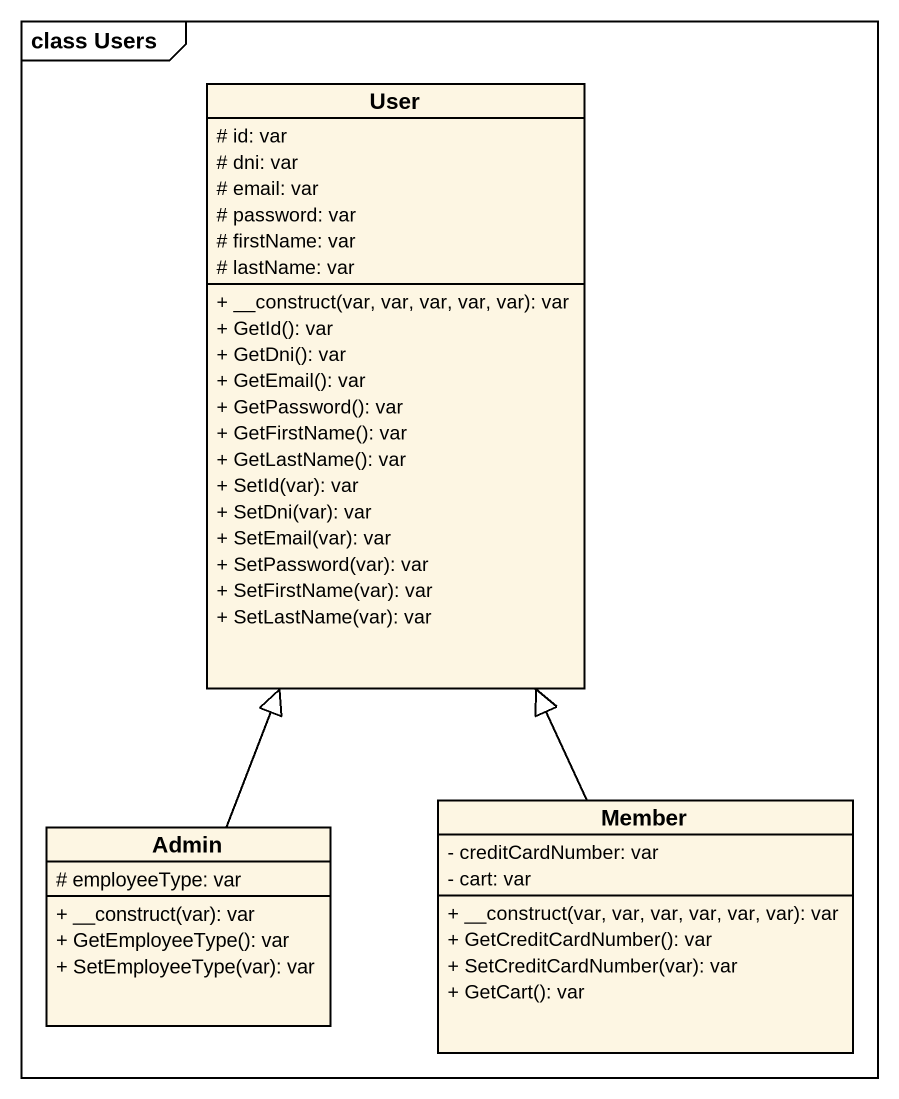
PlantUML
@startuml
mainframe class Users
hide circle
hide empty members
skinparam classAttributeIconSize 0
class User {
  # id: var
  # dni: var
  # email: var
  # password: var
  # firstName: var
  # lastName: var
  + __construct(var, var, var, var, var): var
  + GetId(): var
  + GetDni(): var
  + GetEmail(): var
  + GetPassword(): var
  + GetFirstName(): var
  + GetLastName(): var
  + SetId(var): var
  + SetDni(var): var
  + SetEmail(var): var
  + SetPassword(var): var
  + SetFirstName(var): var
  + SetLastName(var): var
}
class Member {
  - creditCardNumber: var
  - cart: var
  + __construct(var, var, var, var, var, var): var
  + GetCreditCardNumber(): var
  + SetCreditCardNumber(var): var
  + GetCart(): var
}
class Admin {
  # employeeType: var
  + __construct(var): var
  + GetEmployeeType(): var
  + SetEmployeeType(var): var
}
Member -up-|> User
Admin -up-|> User
@enduml
